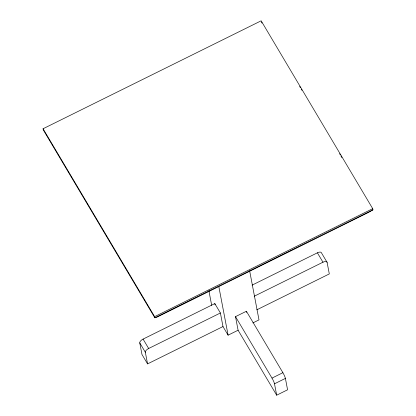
<?xml version="1.0" encoding="UTF-8"?>
<svg xmlns="http://www.w3.org/2000/svg" width="416" height="416" viewBox="0 0 416 416"><rect width="100%" height="100%" fill="white"/><g stroke="black" fill="none" stroke-linecap="round" stroke-linejoin="round"><path stroke-width="0.62" d="M372.934 209.846L368.696 212.332L157.144 317.049L154.84 317.798L43.285 129.917L43.066 128.752L261.16 20.8L372.715 208.681L372.934 209.846L154.84 317.798L154.622 316.638L43.066 128.752M154.622 316.638L372.715 208.681M222.986 326.56L147.56 363.896L141.981 354.5L139.766 342.888A4.155 1.908 -30.7 0 1 143.078 339.097L214.817 303.586L220.397 312.983L222.986 326.56L228.098 335.171L238.092 330.226L235.503 316.644L246.407 311.246L282.896 372.7A4.618 0.671 63.7 0 1 285.402 378.404L287.581 389.802L276.676 395.2L238.092 330.226M252.07 285.147L317.387 252.814A4.228 1.94 -30.7 0 1 321.521 252.959L327.096 262.356L329.306 273.931L256.781 309.832M147.56 363.896L145.345 352.284A4.155 1.908 -30.7 0 1 148.658 348.488L220.397 312.983M254.181 296.254L322.967 262.21A4.228 1.94 -30.7 0 1 327.096 262.356M252.886 322.904L258.996 319.878L249.631 270.785M235.503 316.644L271.991 378.097L282.896 372.7M276.676 395.2L274.498 383.802L285.402 378.404M261.378 21.965L262.038 23.078M299.666 86.445L300.326 87.558M301.314 89.222L301.974 90.334M339.602 153.702L340.262 154.814M340.922 155.927L341.91 157.596M317.387 252.814L322.967 262.21M143.078 339.097L148.658 348.488M139.766 342.888L145.345 352.284M246.407 311.246L246.641 312.484M218.852 286.718L228.098 335.171M214.817 303.586L215.051 304.819M208.889 290.706L211.687 305.37M271.991 378.097A4.618 0.671 63.7 0 1 274.498 383.802"/></g></svg>
